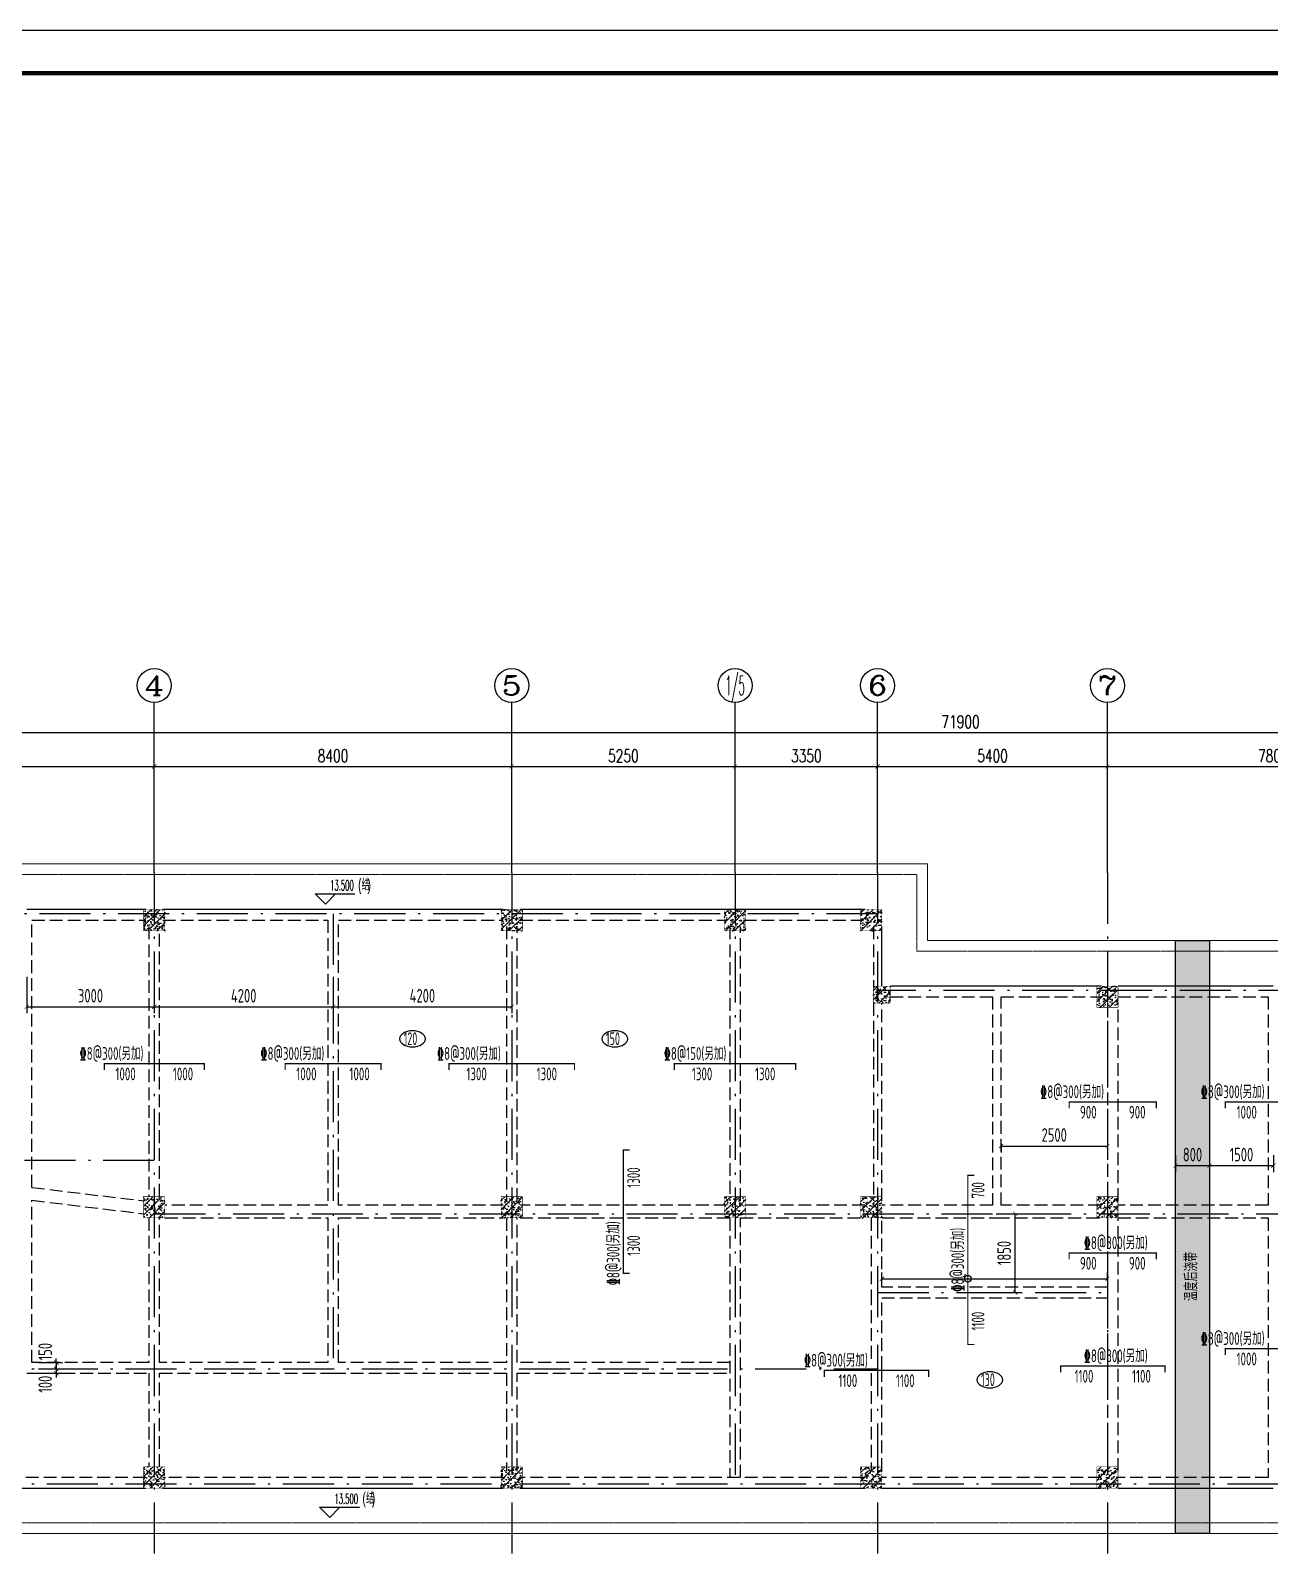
# Model space of a CAD drawing. Extents: x 169490 to 7584583, y -2399407 to 1374371.
# Drawn here: x 622086 to 651206, y 587249 to 623097 of the extents above; entities that cross this region are included whole.
import ezdxf
from ezdxf.enums import TextEntityAlignment as Align

# ---------------------------------------------------------------- set-up
doc = ezdxf.new("R2010")
doc.units = 0
doc.header["$LTSCALE"] = 100
for name, pattern in [('D3轴线点划线', [18.5, 12, -3, 0.5, -3]), ('DASH', [0.35, 0.25, -0.1]), ('H3普通虚线', [4.2, 3, -1.2])]:
    doc.linetypes.add(name, pattern=pattern)
doc.layers.get('0').update_dxf_attribs({"linetype": 'CONTINUOUS'})
doc.layers.get('DEFPOINTS').update_dxf_attribs({"linetype": 'CONTINUOUS'})
for name, color, linetype in [('AXIS', 3, 'CONTINUOUS'), ('AXIS_TEXT', 4, 'CONTINUOUS'), ('C-AXIS(轴号)', 3, 'CONTINUOUS'), ('C-AXIS-T(字)', 7, 'CONTINUOUS'), ('C-DOTE', 8, 'D3轴线点划线'), ('DIM_ELEV', 3, 'CONTINUOUS'), ('FSK_FREIN', 2, 'CONTINUOUS'), ('FSK_FTEXT', 4, 'CONTINUOUS'), ('S-BEAM-LINE1', 4, 'CONTINUOUS'), ('S-BEAM-LINE2', 4, 'H3普通虚线'), ('S-COLU-HATCH', 251, 'CONTINUOUS'), ('S-SLAB-DIM', 92, 'CONTINUOUS'), ('S-SLAB-HOLE', 155, 'CONTINUOUS'), ('图框', 140, 'CONTINUOUS'), ('板厚度', 2, 'CONTINUOUS')]:
    doc.layers.add(name, color=color, linetype=linetype)
doc.layers.add('S-COLU-LINE1', color=6, linetype='CONTINUOUS', lineweight=18)
doc.layers.add('平面-看线', color=45, linetype='CONTINUOUS', lineweight=15)
doc.styles.add('_TCH_AXIS', font='COMPLEX', dxfattribs={"bigfont": 'GBCBIG'})
doc.styles.add('_TCH_DIM', font='SIMPLEX', dxfattribs={"bigfont": 'GBCBIG'})
doc.styles.add('_TCH_DIM_T3', font='SIMPLEX.shx', dxfattribs={"width": 0.705882, "bigfont": 'GBCBIG.shx'})
doc.styles.add('BW_Rein', font='Tssdeng.shx', dxfattribs={"width": 0.7, "bigfont": 'hztxt.shx'})
doc.styles.add('COMPLEX', font='COMPLEX')
doc.styles.add('TSSD_Bold', font='tssdeng2.shx', dxfattribs={"width": 0.7, "bigfont": 'china.shx'})
doc.styles.add('TSSD_Dimension', font='Tssdeng.shx', dxfattribs={"width": 0.7, "bigfont": 'tssdchn.shx'})
doc.styles.add('TSSD_REIN', font='tssdeng.shx', dxfattribs={"width": 0.7, "bigfont": 'hztxt.shx'})
doc.dimstyles.new('_TCH_ARCH&&100', dxfattribs={"dimtxt": 297.5, "dimasz": 100, "dimexe": 250, "dimexo": 300, "dimgap": 100, "dimtad": 1, "dimdec": 0, "dimzin": 0, "dimdsep": 46, "dimtxsty": '_TCH_DIM_T3', "dimblk": 'ARCHTICK', "dimcen": 0.09, "dimclrt": 7, "dimazin": 2, "dimtfac": 1, "dimtdec": 0, "dimtix": 1, "dimtmove": 2, "dimatfit": 3, "dimfxl": 1, "dimtolj": 1, "dimtzin": 0, "dimarcsym": 0})
doc.dimstyles.new('TSSD_100_100$0', dxfattribs={"dimtxt": 320, "dimasz": 100, "dimexe": 150, "dimexo": 150, "dimgap": 100, "dimtad": 1, "dimdec": 0, "dimzin": 0, "dimdsep": 46, "dimtxsty": 'TSSD_Dimension', "dimblk": 'ARCHTICK', "dimcen": 0, "dimclrt": 7, "dimadec": 1, "dimazin": 0, "dimtfac": 1, "dimtdec": 0, "dimtix": 1, "dimtmove": 2, "dimatfit": 3, "dimldrblk": '_TSDBK', "dimfxl": 1, "dimtolj": 1, "dimtzin": 0, "dimarcsym": 0})
pattern_1 = [(50, (-2e-06, 1e-05), (215.178055, -18.82564), [22.5, -247.5]), (355, (-2e-06, 1e-05), (-41.6254, 225.65764), [18, -198]), (100.4514, (17.93, -1.57), (173.552815, 206.831863), [19.122057, -210.342634]), (46.1842, (-2e-06, 60), (320.172315, -49.655704), [33.75, -371.25]), (96.6356, (26.68, 55.86), (280.39881, 292.23536), [28.68309, -315.5139]), (351.1842, (-2e-06, 60), (280.39858, 292.23558), [27, -297]), (21, (30, 45), (179.072116, -120.785667), [22.5, -247.5]), (326, (30, 45), (72.9946, 217.545014), [18, -198]), (71.4514, (44.92, 34.93), (252.06679, 96.75915), [19.122057, -210.342634]), (37.5, (-2e-06, 1e-05), (3.6479566, 99.868156), [0, -195.6, 0, -201, 0, -198.75]), (7.5, (-2e-06, 1e-05), (78.920861, 118.323514), [0, -114.6, 0, -191.1, 0, -75.75]), (327.5, (-66.9, 1e-05), (160.146731, -6.7664615), [0, -75, 0, -234, 0, -310.5]), (317.5, (-96.9, 1e-05), (174.95585, 30.031495), [0, -97.5, 0, -155.4, 0, -220.5]), (45, (-2e-06, 1e-05), (-106.066017, 106.066017), [])]

# ---------------------------------------------------------------- blocks, each defined once
blk = doc.blocks.new('_ARCHTICK')
at = {"const_width": 0.15}
blk.add_lwpolyline([(-0.5, -0.5), (0.5, 0.5)], dxfattribs=at)
blk = doc.blocks.new('*D1430')
at = {"layer": 'AXIS', "color": 0, "lineweight": -2, "transparency": 16777216}
for p, q in [((607996, 603598), (607996, 606848)), ((607996, 606598), (679896, 606598)), ((679896, 603598), (679896, 606848))]:
    blk.add_line(p, q, dxfattribs=at)
at = {"layer": 'DEFPOINTS', "color": 0, "transparency": 16777216}
for p in [(679896, 606598), (607996, 603298), (679896, 603298)]:
    blk.add_point(p, dxfattribs=at)
at = {"layer": 'AXIS', "color": 0, "lineweight": -2, "transparency": 16777216, "xscale": 100, "yscale": 100, "zscale": 100, "rotation": 180}
blk.add_blockref('_ARCHTICK', (607996, 606598), dxfattribs=at)
at = {"layer": 'AXIS', "color": 0, "lineweight": -2, "transparency": 16777216, "xscale": 100, "yscale": 100, "zscale": 100}
blk.add_blockref('_ARCHTICK', (679896, 606598), dxfattribs=at)
at = {"layer": 'AXIS', "color": 7, "transparency": 16777216, "insert": (643946, 606847), "char_height": 297.5, "attachment_point": 5, "style": '_TCH_DIM_T3'}
blk.add_mtext('\\A1;71900', dxfattribs=at)
blk = doc.blocks.new('*D1433')
at = {"layer": 'AXIS', "color": 0, "lineweight": -2, "transparency": 16777216}
for p, q in [((616596, 603598), (616596, 606048)), ((624996, 603598), (624996, 606048)), ((616596, 605798), (624996, 605798))]:
    blk.add_line(p, q, dxfattribs=at)
at = {"layer": 'DEFPOINTS', "color": 0, "transparency": 16777216}
for p in [(624996, 605798), (616596, 603298), (624996, 603298)]:
    blk.add_point(p, dxfattribs=at)
at = {"layer": 'AXIS', "color": 0, "lineweight": -2, "transparency": 16777216, "xscale": 100, "yscale": 100, "zscale": 100, "rotation": 180}
blk.add_blockref('_ARCHTICK', (616596, 605798), dxfattribs=at)
at = {"layer": 'AXIS', "color": 0, "lineweight": -2, "transparency": 16777216, "xscale": 100, "yscale": 100, "zscale": 100}
blk.add_blockref('_ARCHTICK', (624996, 605798), dxfattribs=at)
at = {"layer": 'AXIS', "color": 7, "transparency": 16777216, "insert": (620796, 606047), "char_height": 297.5, "attachment_point": 5, "style": '_TCH_DIM_T3'}
blk.add_mtext('\\A1;8400', dxfattribs=at)
blk = doc.blocks.new('*D1434')
at = {"layer": 'AXIS', "color": 0, "lineweight": -2, "transparency": 16777216}
for p, q in [((624996, 603598), (624996, 606048)), ((633396, 603598), (633396, 606048)), ((624996, 605798), (633396, 605798))]:
    blk.add_line(p, q, dxfattribs=at)
at = {"layer": 'DEFPOINTS', "color": 0, "transparency": 16777216}
for p in [(633396, 605798), (624996, 603298), (633396, 603298)]:
    blk.add_point(p, dxfattribs=at)
at = {"layer": 'AXIS', "color": 0, "lineweight": -2, "transparency": 16777216, "xscale": 100, "yscale": 100, "zscale": 100, "rotation": 180}
blk.add_blockref('_ARCHTICK', (624996, 605798), dxfattribs=at)
at = {"layer": 'AXIS', "color": 0, "lineweight": -2, "transparency": 16777216, "xscale": 100, "yscale": 100, "zscale": 100}
blk.add_blockref('_ARCHTICK', (633396, 605798), dxfattribs=at)
at = {"layer": 'AXIS', "color": 7, "transparency": 16777216, "insert": (629196, 606047), "char_height": 297.5, "attachment_point": 5, "style": '_TCH_DIM_T3'}
blk.add_mtext('\\A1;8400', dxfattribs=at)
blk = doc.blocks.new('*D1435')
at = {"layer": 'AXIS', "color": 0, "lineweight": -2, "transparency": 16777216}
for p, q in [((633396, 603598), (633396, 606048)), ((638646, 603598), (638646, 606048)), ((633396, 605798), (638646, 605798))]:
    blk.add_line(p, q, dxfattribs=at)
at = {"layer": 'DEFPOINTS', "color": 0, "transparency": 16777216}
for p in [(638646, 605798), (633396, 603298), (638646, 603298)]:
    blk.add_point(p, dxfattribs=at)
at = {"layer": 'AXIS', "color": 0, "lineweight": -2, "transparency": 16777216, "xscale": 100, "yscale": 100, "zscale": 100, "rotation": 180}
blk.add_blockref('_ARCHTICK', (633396, 605798), dxfattribs=at)
at = {"layer": 'AXIS', "color": 0, "lineweight": -2, "transparency": 16777216, "xscale": 100, "yscale": 100, "zscale": 100}
blk.add_blockref('_ARCHTICK', (638646, 605798), dxfattribs=at)
at = {"layer": 'AXIS', "color": 7, "transparency": 16777216, "insert": (636021, 606047), "char_height": 297.5, "attachment_point": 5, "style": '_TCH_DIM_T3'}
blk.add_mtext('\\A1;5250', dxfattribs=at)
blk = doc.blocks.new('*D1436')
at = {"layer": 'AXIS', "color": 0, "lineweight": -2, "transparency": 16777216}
for p, q in [((638646, 603598), (638646, 606048)), ((641996, 603598), (641996, 606048)), ((638646, 605798), (641996, 605798))]:
    blk.add_line(p, q, dxfattribs=at)
at = {"layer": 'DEFPOINTS', "color": 0, "transparency": 16777216}
for p in [(641996, 605798), (638646, 603298), (641996, 603298)]:
    blk.add_point(p, dxfattribs=at)
at = {"layer": 'AXIS', "color": 0, "lineweight": -2, "transparency": 16777216, "xscale": 100, "yscale": 100, "zscale": 100, "rotation": 180}
blk.add_blockref('_ARCHTICK', (638646, 605798), dxfattribs=at)
at = {"layer": 'AXIS', "color": 0, "lineweight": -2, "transparency": 16777216, "xscale": 100, "yscale": 100, "zscale": 100}
blk.add_blockref('_ARCHTICK', (641996, 605798), dxfattribs=at)
at = {"layer": 'AXIS', "color": 7, "transparency": 16777216, "insert": (640321, 606047), "char_height": 297.5, "attachment_point": 5, "style": '_TCH_DIM_T3'}
blk.add_mtext('\\A1;3350', dxfattribs=at)
blk = doc.blocks.new('*D1437')
at = {"layer": 'AXIS', "color": 0, "lineweight": -2, "transparency": 16777216}
for p, q in [((641996, 603598), (641996, 606048)), ((647396, 603598), (647396, 606048)), ((641996, 605798), (647396, 605798))]:
    blk.add_line(p, q, dxfattribs=at)
at = {"layer": 'DEFPOINTS', "color": 0, "transparency": 16777216}
for p in [(647396, 605798), (641996, 603298), (647396, 603298)]:
    blk.add_point(p, dxfattribs=at)
at = {"layer": 'AXIS', "color": 0, "lineweight": -2, "transparency": 16777216, "xscale": 100, "yscale": 100, "zscale": 100, "rotation": 180}
blk.add_blockref('_ARCHTICK', (641996, 605798), dxfattribs=at)
at = {"layer": 'AXIS', "color": 0, "lineweight": -2, "transparency": 16777216, "xscale": 100, "yscale": 100, "zscale": 100}
blk.add_blockref('_ARCHTICK', (647396, 605798), dxfattribs=at)
at = {"layer": 'AXIS', "color": 7, "transparency": 16777216, "insert": (644696, 606047), "char_height": 297.5, "attachment_point": 5, "style": '_TCH_DIM_T3'}
blk.add_mtext('\\A1;5400', dxfattribs=at)
blk = doc.blocks.new('*D1438')
at = {"layer": 'AXIS', "color": 0, "lineweight": -2, "transparency": 16777216}
for p, q in [((647396, 603598), (647396, 606048)), ((655196, 603598), (655196, 606048)), ((647396, 605798), (655196, 605798))]:
    blk.add_line(p, q, dxfattribs=at)
at = {"layer": 'DEFPOINTS', "color": 0, "transparency": 16777216}
for p in [(655196, 605798), (647396, 603298), (655196, 603298)]:
    blk.add_point(p, dxfattribs=at)
at = {"layer": 'AXIS', "color": 0, "lineweight": -2, "transparency": 16777216, "xscale": 100, "yscale": 100, "zscale": 100, "rotation": 180}
blk.add_blockref('_ARCHTICK', (647396, 605798), dxfattribs=at)
at = {"layer": 'AXIS', "color": 0, "lineweight": -2, "transparency": 16777216, "xscale": 100, "yscale": 100, "zscale": 100}
blk.add_blockref('_ARCHTICK', (655196, 605798), dxfattribs=at)
at = {"layer": 'AXIS', "color": 7, "transparency": 16777216, "insert": (651296, 606047), "char_height": 297.5, "attachment_point": 5, "style": '_TCH_DIM_T3'}
blk.add_mtext('\\A1;7800', dxfattribs=at)
blk = doc.blocks.new('_AXISO')
blk.add_circle((0, 0), 0.5)
at = {"layer": 'AXIS_TEXT', "style": 'COMPLEX', "width": 1.041667}
blk.add_attdef('A', text='', height=0.56, dxfattribs=at).set_placement((-0.25, -0.28), (0.25, -0.28), align=Align.FIT)
blk = doc.blocks.new('*D1460')
at = {"layer": 'DEFPOINTS', "color": 0, "transparency": 16777216}
for p in [(647396, 593755), (642096, 593559), (647396, 593559)]:
    blk.add_point(p, dxfattribs=at)
at = {"layer": 'FSK_FREIN', "color": 0, "lineweight": -2, "transparency": 16777216}
for p, q in [((642096, 593709), (642096, 593905)), ((642096, 593755), (647396, 593755)), ((647396, 593709), (647396, 593905))]:
    blk.add_line(p, q, dxfattribs=at)
at = {"layer": 'FSK_FREIN', "color": 0, "lineweight": -2, "transparency": 16777216, "xscale": 100, "yscale": 100, "zscale": 100, "rotation": 180}
blk.add_blockref('_ARCHTICK', (642096, 593755), dxfattribs=at)
at = {"layer": 'FSK_FREIN', "color": 0, "lineweight": -2, "transparency": 16777216, "xscale": 100, "yscale": 100, "zscale": 100}
blk.add_blockref('_ARCHTICK', (647396, 593755), dxfattribs=at)
blk = doc.blocks.new('_TSDBK')
blk.add_line((-1, 0), (0, 0))
at = {"const_width": 0.5}
blk.add_lwpolyline([(-0.7, -0.7), (0.7, 0.7)], dxfattribs=at)
blk = doc.blocks.new('*D1461')
at = {"layer": 'DEFPOINTS', "color": 0, "ltscale": 10, "transparency": 16777216}
for p in [(644629, 595284), (645228, 595284), (644629, 593434)]:
    blk.add_point(p, dxfattribs=at)
at = {"layer": 'S-SLAB-DIM', "color": 0, "lineweight": -2, "ltscale": 10, "transparency": 16777216}
for p, q in [((644779, 595284), (645378, 595284)), ((645228, 593434), (645228, 595284)), ((644779, 593434), (645378, 593434))]:
    blk.add_line(p, q, dxfattribs=at)
at = {"layer": 'S-SLAB-DIM', "color": 0, "lineweight": -2, "ltscale": 10, "transparency": 16777216, "xscale": 100, "yscale": 100, "zscale": 100}
for p, rotation in [((645228, 595284), 90), ((645228, 593434), 270)]:
    blk.add_blockref('_ARCHTICK', p, dxfattribs=dict(at, rotation=rotation))
at = {"layer": 'S-SLAB-DIM', "color": 7, "ltscale": 10, "transparency": 16777216, "insert": (644968, 594359), "char_height": 320, "attachment_point": 5, "rotation": 90, "style": 'TSSD_Dimension'}
blk.add_mtext('\\A1;1850', dxfattribs=at)
blk = doc.blocks.new('*D1462')
at = {"layer": 'DEFPOINTS', "color": 0, "ltscale": 10, "transparency": 16777216}
for p in [(644896, 597077), (647396, 597077), (647396, 596874)]:
    blk.add_point(p, dxfattribs=at)
at = {"layer": 'S-SLAB-DIM', "color": 0, "lineweight": -2, "ltscale": 10, "transparency": 16777216}
for p, q in [((644896, 596927), (644896, 596724)), ((644896, 596874), (647396, 596874)), ((647396, 596927), (647396, 596724))]:
    blk.add_line(p, q, dxfattribs=at)
at = {"layer": 'S-SLAB-DIM', "color": 0, "lineweight": -2, "ltscale": 10, "transparency": 16777216, "xscale": 100, "yscale": 100, "zscale": 100, "rotation": 180}
blk.add_blockref('_ARCHTICK', (644896, 596874), dxfattribs=at)
at = {"layer": 'S-SLAB-DIM', "color": 0, "lineweight": -2, "ltscale": 10, "transparency": 16777216, "xscale": 100, "yscale": 100, "zscale": 100}
blk.add_blockref('_ARCHTICK', (647396, 596874), dxfattribs=at)
at = {"layer": 'S-SLAB-DIM', "color": 7, "ltscale": 10, "transparency": 16777216, "insert": (646146, 597134), "char_height": 320, "attachment_point": 5, "style": 'TSSD_Dimension'}
blk.add_mtext('\\A1;2500', dxfattribs=at)
blk = doc.blocks.new('*D1470')
at = {"layer": 'DEFPOINTS', "color": 0, "ltscale": 10, "transparency": 16777216}
for p in [(622121, 591634), (622121, 591534), (622691, 591534)]:
    blk.add_point(p, dxfattribs=at)
at = {"layer": 'S-SLAB-DIM', "color": 0, "lineweight": -2, "ltscale": 10, "transparency": 16777216}
for p, q in [((622271, 591634), (622841, 591634)), ((622271, 591534), (622841, 591534)), ((622691, 591634), (622691, 591734)), ((622691, 591634), (622691, 591534)), ((622691, 591534), (622691, 591434))]:
    blk.add_line(p, q, dxfattribs=at)
at = {"layer": 'S-SLAB-DIM', "color": 0, "lineweight": -2, "ltscale": 10, "transparency": 16777216, "xscale": 100, "yscale": 100, "zscale": 100}
for p, rotation in [((622691, 591634), 270), ((622691, 591534), 90)]:
    blk.add_blockref('_ARCHTICK', p, dxfattribs=dict(at, rotation=rotation))
at = {"layer": 'S-SLAB-DIM', "color": 7, "ltscale": 10, "transparency": 16777216, "insert": (622431, 591276), "char_height": 320, "attachment_point": 5, "rotation": 90, "style": 'TSSD_Dimension'}
blk.add_mtext('\\A1;100', dxfattribs=at)
blk = doc.blocks.new('*D1471')
at = {"layer": 'DEFPOINTS', "color": 0, "ltscale": 10, "transparency": 16777216}
for p in [(622121, 591784), (622121, 591634), (622691, 591634)]:
    blk.add_point(p, dxfattribs=at)
at = {"layer": 'S-SLAB-DIM', "color": 0, "lineweight": -2, "ltscale": 10, "transparency": 16777216}
for p, q in [((622691, 591784), (622691, 591884)), ((622271, 591784), (622841, 591784)), ((622271, 591634), (622841, 591634)), ((622691, 591784), (622691, 591634)), ((622691, 591634), (622691, 591534))]:
    blk.add_line(p, q, dxfattribs=at)
at = {"layer": 'S-SLAB-DIM', "color": 0, "lineweight": -2, "ltscale": 10, "transparency": 16777216, "xscale": 100, "yscale": 100, "zscale": 100}
for p, rotation in [((622691, 591784), 270), ((622691, 591634), 90)]:
    blk.add_blockref('_ARCHTICK', p, dxfattribs=dict(at, rotation=rotation))
at = {"layer": 'S-SLAB-DIM', "color": 7, "ltscale": 10, "transparency": 16777216, "insert": (622431, 592042), "char_height": 320, "attachment_point": 5, "rotation": 90, "style": 'TSSD_Dimension'}
blk.add_mtext('\\A1;150', dxfattribs=at)
blk = doc.blocks.new('*D1472')
at = {"layer": 'DEFPOINTS', "color": 0, "ltscale": 10, "transparency": 16777216}
for p in [(629196, 601005), (633396, 601005), (633396, 600148)]:
    blk.add_point(p, dxfattribs=at)
at = {"layer": 'S-SLAB-DIM', "color": 0, "lineweight": -2, "ltscale": 10, "transparency": 16777216}
for p, q in [((629196, 600855), (629196, 599998)), ((633396, 600855), (633396, 599998)), ((629196, 600148), (633396, 600148))]:
    blk.add_line(p, q, dxfattribs=at)
at = {"layer": 'S-SLAB-DIM', "color": 0, "lineweight": -2, "ltscale": 10, "transparency": 16777216, "xscale": 100, "yscale": 100, "zscale": 100, "rotation": 180}
blk.add_blockref('_ARCHTICK', (629196, 600148), dxfattribs=at)
at = {"layer": 'S-SLAB-DIM', "color": 0, "lineweight": -2, "ltscale": 10, "transparency": 16777216, "xscale": 100, "yscale": 100, "zscale": 100}
blk.add_blockref('_ARCHTICK', (633396, 600148), dxfattribs=at)
at = {"layer": 'S-SLAB-DIM', "color": 7, "ltscale": 10, "transparency": 16777216, "insert": (631296, 600408), "char_height": 320, "attachment_point": 5, "style": 'TSSD_Dimension'}
blk.add_mtext('\\A1;4200', dxfattribs=at)
blk = doc.blocks.new('*D1473')
at = {"layer": 'DEFPOINTS', "color": 0, "ltscale": 10, "transparency": 16777216}
for p in [(624996, 601005), (629196, 601005), (629196, 600148)]:
    blk.add_point(p, dxfattribs=at)
at = {"layer": 'S-SLAB-DIM', "color": 0, "lineweight": -2, "ltscale": 10, "transparency": 16777216}
for p, q in [((624996, 600855), (624996, 599998)), ((629196, 600855), (629196, 599998)), ((624996, 600148), (629196, 600148))]:
    blk.add_line(p, q, dxfattribs=at)
at = {"layer": 'S-SLAB-DIM', "color": 0, "lineweight": -2, "ltscale": 10, "transparency": 16777216, "xscale": 100, "yscale": 100, "zscale": 100, "rotation": 180}
blk.add_blockref('_ARCHTICK', (624996, 600148), dxfattribs=at)
at = {"layer": 'S-SLAB-DIM', "color": 0, "lineweight": -2, "ltscale": 10, "transparency": 16777216, "xscale": 100, "yscale": 100, "zscale": 100}
blk.add_blockref('_ARCHTICK', (629196, 600148), dxfattribs=at)
at = {"layer": 'S-SLAB-DIM', "color": 7, "ltscale": 10, "transparency": 16777216, "insert": (627096, 600408), "char_height": 320, "attachment_point": 5, "style": 'TSSD_Dimension'}
blk.add_mtext('\\A1;4200', dxfattribs=at)
blk = doc.blocks.new('*D1474')
at = {"layer": 'DEFPOINTS', "color": 0, "ltscale": 10, "transparency": 16777216}
for p in [(621996, 601005), (624996, 601005), (624996, 600148)]:
    blk.add_point(p, dxfattribs=at)
at = {"layer": 'S-SLAB-DIM', "color": 0, "lineweight": -2, "ltscale": 10, "transparency": 16777216}
for p, q in [((621996, 600855), (621996, 599998)), ((624996, 600855), (624996, 599998)), ((621996, 600148), (624996, 600148))]:
    blk.add_line(p, q, dxfattribs=at)
at = {"layer": 'S-SLAB-DIM', "color": 0, "lineweight": -2, "ltscale": 10, "transparency": 16777216, "xscale": 100, "yscale": 100, "zscale": 100, "rotation": 180}
blk.add_blockref('_ARCHTICK', (621996, 600148), dxfattribs=at)
at = {"layer": 'S-SLAB-DIM', "color": 0, "lineweight": -2, "ltscale": 10, "transparency": 16777216, "xscale": 100, "yscale": 100, "zscale": 100}
blk.add_blockref('_ARCHTICK', (624996, 600148), dxfattribs=at)
at = {"layer": 'S-SLAB-DIM', "color": 7, "ltscale": 10, "transparency": 16777216, "insert": (623496, 600408), "char_height": 320, "attachment_point": 5, "style": 'TSSD_Dimension'}
blk.add_mtext('\\A1;3000', dxfattribs=at)
blk = doc.blocks.new('*D1477')
at = {"layer": 'DEFPOINTS', "color": 0, "ltscale": 10, "transparency": 16777216}
for p in [(648996, 596810), (649796, 596810), (649796, 596413)]:
    blk.add_point(p, dxfattribs=at)
at = {"layer": 'S-SLAB-DIM', "color": 0, "lineweight": -2, "ltscale": 10, "transparency": 16777216}
for p, q in [((648996, 596660), (648996, 596263)), ((649796, 596660), (649796, 596263)), ((648996, 596413), (649796, 596413))]:
    blk.add_line(p, q, dxfattribs=at)
at = {"layer": 'S-SLAB-DIM', "color": 0, "lineweight": -2, "ltscale": 10, "transparency": 16777216, "xscale": 100, "yscale": 100, "zscale": 100, "rotation": 180}
blk.add_blockref('_ARCHTICK', (648996, 596413), dxfattribs=at)
at = {"layer": 'S-SLAB-DIM', "color": 0, "lineweight": -2, "ltscale": 10, "transparency": 16777216, "xscale": 100, "yscale": 100, "zscale": 100}
blk.add_blockref('_ARCHTICK', (649796, 596413), dxfattribs=at)
at = {"layer": 'S-SLAB-DIM', "color": 7, "ltscale": 10, "transparency": 16777216, "insert": (649396, 596673), "char_height": 320, "attachment_point": 5, "style": 'TSSD_Dimension'}
blk.add_mtext('\\A1;800', dxfattribs=at)
blk = doc.blocks.new('*D1478')
at = {"layer": 'DEFPOINTS', "color": 0, "ltscale": 10, "transparency": 16777216}
for p in [(649796, 596810), (651296, 596810), (651296, 596413)]:
    blk.add_point(p, dxfattribs=at)
at = {"layer": 'S-SLAB-DIM', "color": 0, "lineweight": -2, "ltscale": 10, "transparency": 16777216}
for p, q in [((649796, 596660), (649796, 596263)), ((651296, 596660), (651296, 596263)), ((649796, 596413), (651296, 596413))]:
    blk.add_line(p, q, dxfattribs=at)
at = {"layer": 'S-SLAB-DIM', "color": 0, "lineweight": -2, "ltscale": 10, "transparency": 16777216, "xscale": 100, "yscale": 100, "zscale": 100, "rotation": 180}
blk.add_blockref('_ARCHTICK', (649796, 596413), dxfattribs=at)
at = {"layer": 'S-SLAB-DIM', "color": 0, "lineweight": -2, "ltscale": 10, "transparency": 16777216, "xscale": 100, "yscale": 100, "zscale": 100}
blk.add_blockref('_ARCHTICK', (651296, 596413), dxfattribs=at)
at = {"layer": 'S-SLAB-DIM', "color": 7, "ltscale": 10, "transparency": 16777216, "insert": (650546, 596673), "char_height": 320, "attachment_point": 5, "style": 'TSSD_Dimension'}
blk.add_mtext('\\A1;1500', dxfattribs=at)

msp = doc.modelspace()

# ---------------------------------------------------------------- hatches: boundary and pattern name
at = {"layer": 'S-COLU-HATCH', "ltscale": 10}
h = msp.add_hatch(dxfattribs=at)
h.set_pattern_fill('ARMORED', color=256, scale=30)
h.set_pattern_definition(pattern_1)
h.paths.add_polyline_path([(624745.7, 602434.2), (625245.7, 602434.2), (625245.7, 601934.2), (624745.7, 601934.2)])
h = msp.add_hatch(dxfattribs=at)
h.set_pattern_fill('ARMORED', color=256, scale=30)
h.set_pattern_definition(pattern_1)
h.paths.add_polyline_path([(633145.7, 602434.2), (633645.7, 602434.2), (633645.7, 601934.2), (633145.7, 601934.2)])
h = msp.add_hatch(dxfattribs=at)
h.set_pattern_fill('ARMORED', color=256, scale=30)
h.set_pattern_definition(pattern_1)
h.paths.add_polyline_path([(638395.7, 602434.2), (638895.7, 602434.2), (638895.7, 601934.2), (638395.7, 601934.2)])
h = msp.add_hatch(dxfattribs=at)
h.set_pattern_fill('ARMORED', color=256, scale=30)
h.set_pattern_definition(pattern_1)
h.paths.add_polyline_path([(641595.7, 602434.2), (642095.7, 602434.2), (642095.7, 601934.2), (641595.7, 601934.2)])
h = msp.add_hatch(dxfattribs=at)
h.set_pattern_fill('ARMORED', color=256, scale=30)
h.set_pattern_definition(pattern_1)
h.paths.add_polyline_path([(641895.7, 600634.2), (642295.7, 600634.2), (642295.7, 600234.2), (641895.7, 600234.2)])
h = msp.add_hatch(dxfattribs=at)
h.set_pattern_fill('ARMORED', color=256, scale=30)
h.set_pattern_definition(pattern_1)
h.paths.add_polyline_path([(647145.7, 600634.2), (647645.7, 600634.2), (647645.7, 600134.2), (647145.7, 600134.2)])
h = msp.add_hatch(dxfattribs=at)
h.set_pattern_fill('ARMORED', color=256, scale=30)
h.set_pattern_definition(pattern_1)
h.paths.add_polyline_path([(624745.7, 595684.2), (625245.7, 595684.2), (625245.7, 595184.2), (624745.7, 595184.2)])
h = msp.add_hatch(dxfattribs=at)
h.set_pattern_fill('ARMORED', color=256, scale=30)
h.set_pattern_definition(pattern_1)
h.paths.add_polyline_path([(633145.7, 595684.2), (633645.7, 595684.2), (633645.7, 595184.2), (633145.7, 595184.2)])
h = msp.add_hatch(dxfattribs=at)
h.set_pattern_fill('ARMORED', color=256, scale=30)
h.set_pattern_definition(pattern_1)
h.paths.add_polyline_path([(638395.7, 595684.2), (638895.7, 595684.2), (638895.7, 595184.2), (638395.7, 595184.2)])
h = msp.add_hatch(dxfattribs=at)
h.set_pattern_fill('ARMORED', color=256, scale=30)
h.set_pattern_definition(pattern_1)
h.paths.add_polyline_path([(638395.7, 595684.2), (638895.7, 595684.2), (638895.7, 595184.2), (638395.7, 595184.2)])
h = msp.add_hatch(dxfattribs=at)
h.set_pattern_fill('ARMORED', color=256, scale=30)
h.set_pattern_definition(pattern_1)
h.paths.add_polyline_path([(641595.7, 595684.2), (642095.7, 595684.2), (642095.7, 595184.2), (641595.7, 595184.2)])
h = msp.add_hatch(dxfattribs=at)
h.set_pattern_fill('ARMORED', color=256, scale=30)
h.set_pattern_definition(pattern_1)
h.paths.add_polyline_path([(641595.7, 595684.2), (642095.7, 595684.2), (642095.7, 595184.2), (641595.7, 595184.2)])
h = msp.add_hatch(dxfattribs=at)
h.set_pattern_fill('ARMORED', color=256, scale=30)
h.set_pattern_definition(pattern_1)
h.paths.add_polyline_path([(647145.7, 595684.2), (647645.7, 595684.2), (647645.7, 595184.2), (647145.7, 595184.2)])
h = msp.add_hatch(dxfattribs=at)
h.set_pattern_fill('ARMORED', color=256, scale=30)
h.set_pattern_definition(pattern_1)
h.paths.add_polyline_path([(624745.7, 589334.2), (625245.7, 589334.2), (625245.7, 588834.2), (624745.7, 588834.2)])
h = msp.add_hatch(dxfattribs=at)
h.set_pattern_fill('ARMORED', color=256, scale=30)
h.set_pattern_definition(pattern_1)
h.paths.add_polyline_path([(633145.7, 589334.2), (633645.7, 589334.2), (633645.7, 588834.2), (633145.7, 588834.2)])
h = msp.add_hatch(dxfattribs=at)
h.set_pattern_fill('ARMORED', color=256, scale=30)
h.set_pattern_definition(pattern_1)
h.paths.add_polyline_path([(641595.7, 589334.2), (642095.7, 589334.2), (642095.7, 588834.2), (641595.7, 588834.2)])
h = msp.add_hatch(dxfattribs=at)
h.set_pattern_fill('ARMORED', color=256, scale=30)
h.set_pattern_definition(pattern_1)
h.paths.add_polyline_path([(647145.7, 589334.2), (647645.7, 589334.2), (647645.7, 588834.2), (647145.7, 588834.2)])
at = {"layer": 'S-SLAB-HOLE'}
h = msp.add_hatch(dxfattribs=at)
h.set_pattern_fill('ARMORED', color=256, scale=60)
h.set_pattern_definition([(50, (-5179739.24, 2783926.33), (430.35611, -37.65128), [45, -495]), (355, (-5179739.24, 2783926.33), (-83.2508, 451.31528), [36, -396]), (100.4514, (-5179703.4, 2783923.2), (347.10563, 413.663725), [38.244114, -420.685267]), (46.1842, (-5179739.24, 2784046.33), (640.34463, -99.31141), [67.5, -742.5]), (96.6356, (-5179685.9, 2784038.06), (560.797623, 584.47072), [57.36617, -631.0278]), (351.1842, (-5179739.24, 2784046.3), (560.79717, 584.47116), [54, -594]), (21, (-5179679.24, 2784016.33), (358.144231, -241.571334), [45, -495]), (326, (-5179679.24, 2784016.33), (145.9892, 435.090027), [36, -396]), (71.4514, (-5179649.4, 2783996.2), (504.133577, 193.518298), [38.244114, -420.685267]), (37.5, (-5179739.24, 2783926.33), (7.295913, 199.7363123), [0, -391.2, 0, -402, 0, -397.5]), (7.5, (-5179739.24, 2783926.33), (157.8417225, 236.647027), [0, -229.2, 0, -382.2, 0, -151.5]), (327.5, (-5179873.04, 2783926.33), (320.2934617, -13.532923), [0, -150, 0, -468, 0, -621]), (317.5, (-5179933.04, 2783926.33), (349.911702, 60.06299), [0, -195, 0, -310.8, 0, -441]), (45, (-5179739.24, 2783926.33), (-212.132034, 212.132034), [])])
h.paths.add_polyline_path([(648995.7, 587764.2), (649795.7, 587764.2), (649795.7, 601704.2), (648995.7, 601704.2)])
h.paths.add_polyline_path([(649586.8, 593169.1), (649586.8, 594331.1), (649136.8, 594331.1), (649136.8, 593169.1)], flags=24)

# ---------------------------------------------------------------- linework, layer by layer
at = {"ltscale": 10}
msp.add_lwpolyline([(690882.7, 622096.8), (596277.8, 622096.8), (596277.8, 564696.8), (690882.7, 564696.8)], close=True, dxfattribs=at)
at = {"layer": 'C-AXIS(轴号)'}
for p, q in [((624995.7, 603298.4), (624995.7, 607298.4)), ((633395.7, 603298.4), (633395.7, 607298.4)), ((638645.7, 603298.4), (638645.7, 607298.4)), ((641995.7, 603298.4), (641995.7, 607298.4)), ((647395.7, 603298.4), (647395.7, 607298.4))]:
    msp.add_line(p, q, dxfattribs=at)
at = {"layer": 'C-DOTE'}
for p, q in [((624995.7, 603298.4), (624995.7, 586734.4)), ((633395.7, 603298.4), (633395.7, 586734.4)), ((638645.7, 603298.4), (638645.7, 588934.2)), ((641995.7, 603298.4), (641995.7, 586734.4)), ((647395.7, 603298.4), (647395.7, 586734.4)), ((641995.7, 602334.2), (605819.4, 602334.2)), ((629195.7, 602334.2), (629195.7, 591634.2)), ((683595.7, 600534.2), (641995.7, 600534.2)), ((624995.7, 596534.2), (605819.4, 596534.2)), ((624995.7, 595284.2), (683595.7, 595284.2)), ((641995.7, 593434.2), (647396.7, 593434.2)), ((605819.4, 591634.2), (641995.7, 591634.2)), ((605819.4, 588934.2), (683595.7, 588934.2))]:
    msp.add_line(p, q, dxfattribs=at)
at = {"layer": 'DIM_ELEV'}
for p, q in [((629015.9, 602563.2), (628775.9, 602803.2)), ((628775.9, 602803.2), (629711.2, 602803.2)), ((629015.9, 602563.2), (629255.9, 602803.2)), ((629119.3, 588142.4), (628879.3, 588382.4)), ((628879.3, 588382.4), (629814.6, 588382.4)), ((629119.3, 588142.4), (629359.3, 588382.4))]:
    msp.add_line(p, q, dxfattribs=at)
at = {"layer": 'FSK_FREIN', "color": 1, "const_width": 30}
for points in [[(623820.7, 598659.3), (623820.7, 598809.3), (626170.7, 598809.3), (626170.7, 598659.3)], [(628070.7, 598659.3), (628070.7, 598809.3), (630320.7, 598809.3), (630320.7, 598659.3)], [(631920.7, 598659.3), (631920.7, 598809.3), (634870.7, 598809.3), (634870.7, 598659.3)], [(637220.7, 598659.3), (637220.7, 598809.3), (640070.7, 598809.3), (640070.7, 598659.3)], [(646496.7, 597759.3), (646496.7, 597909.3), (648546.7, 597909.3), (648546.7, 597759.3)], [(650170.7, 597759.3), (650170.7, 597909.3), (652420.7, 597909.3), (652420.7, 597759.3)], [(636170.8, 593884.2), (636020.8, 593884.2), (636020.8, 596784.2), (636170.8, 596784.2)], [(644266.3, 592209.2), (644116.3, 592209.2), (644116.3, 596184.2), (644266.3, 596184.2)], [(646496.7, 594209.3), (646496.7, 594359.3), (648546.7, 594359.3), (648546.7, 594209.3)], [(650170.7, 591959.3), (650170.7, 592109.3), (652420.7, 592109.3), (652420.7, 591959.3)], [(640745.7, 591449), (640745.7, 591599), (643195.7, 591599), (643195.7, 591449)], [(646296.7, 591553.6), (646296.7, 591703.6), (648746.7, 591703.6), (648746.7, 591553.6)]]:
    msp.add_lwpolyline(points, dxfattribs=at)
at = {"layer": 'FSK_FREIN', "color": 1}
msp.add_circle((644116.3, 593755.3), 79.4, dxfattribs=at)
at = {"layer": 'S-BEAM-LINE1'}
for p, q in [((624795.7, 602434.2), (621995.7, 602434.2)), ((629195.7, 602434.2), (625195.7, 602434.2)), ((633195.7, 602434.2), (629195.7, 602434.2)), ((638645.7, 602434.2), (633595.7, 602434.2)), ((641695.7, 602434.2), (638645.7, 602434.2)), ((642095.7, 600634.2), (642095.7, 602034.2)), ((644795.7, 600634.2), (642295.7, 600634.2)), ((647245.7, 600634.2), (644795.7, 600634.2)), ((651295.7, 600634.2), (647645.7, 600634.2)), ((616795.7, 588834.2), (624795.7, 588834.2)), ((625195.7, 588834.2), (633195.7, 588834.2)), ((633595.7, 588834.2), (641695.7, 588834.2)), ((642095.7, 588834.2), (647245.7, 588834.2)), ((647645.7, 588834.2), (651295.7, 588834.2))]:
    msp.add_line(p, q, dxfattribs=at)
at = {"layer": 'S-BEAM-LINE2'}
for p, q in [((622120.7, 602184.2), (624795.7, 602184.2)), ((622120.7, 595901), (622120.7, 602184.2)), ((624870.7, 602034.2), (624870.7, 595684.2)), ((625120.7, 595684.2), (625120.7, 602034.2)), ((625195.7, 602184.2), (629070.7, 602184.2)), ((629070.7, 602184.2), (629070.7, 595484.2)), ((629320.7, 602184.2), (633195.7, 602184.2)), ((629320.7, 595484.2), (629320.7, 602184.2)), ((633270.7, 602034.2), (633270.7, 595584.2)), ((633520.7, 595584.2), (633520.7, 602034.2)), ((633595.7, 602184.2), (638445.7, 602184.2)), ((638520.7, 602034.2), (638520.7, 597734.2)), ((638770.7, 595584.2), (638770.7, 602034.2)), ((638845.7, 602184.2), (641695.7, 602184.2)), ((641895.7, 602034.2), (641895.7, 600634.2)), ((641895.7, 600234.2), (641895.7, 595584.2)), ((642095.7, 595584.2), (642095.7, 600234.2)), ((642295.7, 600384.2), (644695.7, 600384.2)), ((644695.7, 600384.2), (644695.7, 595484.2)), ((644895.7, 595484.2), (644895.7, 600384.2)), ((644895.7, 600384.2), (647245.7, 600384.2)), ((647396.7, 600234.2), (647396.7, 595584.2)), ((647645.7, 600384.2), (651170.7, 600384.2)), ((647646.7, 595584.2), (647646.7, 600234.2)), ((651170.7, 600384.2), (651170.7, 595484.2)), ((638520.7, 597734.2), (638520.7, 595584.2)), ((622120.7, 595901), (624745.7, 595585.3)), ((622120.7, 591784.2), (622120.7, 595598.8)), ((622120.7, 595598.8), (624745.7, 595283.1)), ((629070.7, 595484.2), (625245.7, 595484.2)), ((633195.7, 595484.2), (629320.7, 595484.2)), ((638445.7, 595484.2), (633595.7, 595484.2)), ((641695.7, 595484.2), (638845.7, 595484.2)), ((644695.7, 595484.2), (642095.7, 595484.2)), ((647245.7, 595484.2), (644895.7, 595484.2)), ((651170.7, 595484.2), (647645.7, 595484.2)), ((624870.7, 595184.2), (624870.7, 591784.2)), ((625120.7, 591784.2), (625120.7, 595184.2)), ((625245.7, 595184.2), (629070.7, 595184.2)), ((629070.7, 595184.2), (629070.7, 591784.2)), ((629320.7, 595184.2), (633195.7, 595184.2)), ((629320.7, 591784.2), (629320.7, 595184.2)), ((633270.7, 595184.2), (633270.7, 591784.2)), ((633520.7, 591784.2), (633520.7, 595184.2)), ((633595.7, 595184.2), (638520.7, 595184.2)), ((638520.7, 595184.2), (638520.7, 589084.2)), ((638770.7, 595184.2), (641695.7, 595184.2)), ((638770.7, 589084.2), (638770.7, 595184.2)), ((641845.7, 595184.2), (641845.7, 593434.2)), ((642095.7, 593559.2), (642095.7, 595184.2)), ((642095.7, 595184.2), (644795.7, 595184.2)), ((644795.7, 595184.2), (647245.7, 595184.2)), ((647396.7, 595184.2), (647396.7, 593559.2)), ((647645.7, 595184.2), (651170.7, 595184.2)), ((647646.7, 593434.2), (647646.7, 595184.2)), ((651170.7, 595184.2), (651170.7, 589084.2)), ((641845.7, 593434.2), (641845.7, 591784.2)), ((647396.7, 593559.2), (642095.7, 593559.2)), ((642095.7, 593309.2), (647396.7, 593309.2)), ((642095.7, 591634.2), (642095.7, 593309.2)), ((647396.7, 593309.2), (647396.7, 589234.2)), ((647646.7, 589234.2), (647646.7, 593434.2)), ((621995.7, 591534.2), (624870.7, 591534.2)), ((624870.7, 591784.2), (622120.7, 591784.2)), ((624870.7, 591534.2), (624870.7, 589334.2)), ((629070.7, 591784.2), (625120.7, 591784.2)), ((625120.7, 589334.2), (625120.7, 591534.2)), ((625120.7, 591534.2), (629195.7, 591534.2)), ((629195.7, 591534.2), (633270.7, 591534.2)), ((633270.7, 591784.2), (629320.7, 591784.2)), ((633270.7, 591534.2), (633270.7, 589234.2)), ((638520.7, 591784.2), (633520.7, 591784.2)), ((633520.7, 589234.2), (633520.7, 591534.2)), ((633520.7, 591534.2), (638520.7, 591534.2)), ((641845.7, 591534.2), (641845.7, 589234.2)), ((642095.7, 589234.2), (642095.7, 591634.2)), ((624795.7, 589084.2), (616795.7, 589084.2)), ((633195.7, 589084.2), (625195.7, 589084.2)), ((641695.7, 589084.2), (633595.7, 589084.2)), ((647245.7, 589084.2), (642095.7, 589084.2)), ((651170.7, 589084.2), (647645.7, 589084.2))]:
    msp.add_line(p, q, dxfattribs=at)
at = {"layer": 'S-COLU-LINE1', "color": 2, "const_width": 10}
for points in [[(624745.7, 602434.2), (625245.7, 602434.2), (625245.7, 601934.2), (624745.7, 601934.2)], [(633145.7, 602434.2), (633645.7, 602434.2), (633645.7, 601934.2), (633145.7, 601934.2)], [(638395.7, 602434.2), (638895.7, 602434.2), (638895.7, 601934.2), (638395.7, 601934.2)], [(641595.7, 602434.2), (642095.7, 602434.2), (642095.7, 601934.2), (641595.7, 601934.2)], [(641895.7, 600634.2), (642295.7, 600634.2), (642295.7, 600234.2), (641895.7, 600234.2)], [(647145.7, 600634.2), (647645.7, 600634.2), (647645.7, 600134.2), (647145.7, 600134.2)], [(624745.7, 595684.2), (625245.7, 595684.2), (625245.7, 595184.2), (624745.7, 595184.2)], [(633145.7, 595684.2), (633645.7, 595684.2), (633645.7, 595184.2), (633145.7, 595184.2)], [(638395.7, 595684.2), (638895.7, 595684.2), (638895.7, 595184.2), (638395.7, 595184.2)], [(638395.7, 595684.2), (638895.7, 595684.2), (638895.7, 595184.2), (638395.7, 595184.2)], [(641595.7, 595684.2), (642095.7, 595684.2), (642095.7, 595184.2), (641595.7, 595184.2)], [(641595.7, 595684.2), (642095.7, 595684.2), (642095.7, 595184.2), (641595.7, 595184.2)], [(647145.7, 595684.2), (647645.7, 595684.2), (647645.7, 595184.2), (647145.7, 595184.2)], [(624745.7, 589334.2), (625245.7, 589334.2), (625245.7, 588834.2), (624745.7, 588834.2)], [(633145.7, 589334.2), (633645.7, 589334.2), (633645.7, 588834.2), (633145.7, 588834.2)], [(641595.7, 589334.2), (642095.7, 589334.2), (642095.7, 588834.2), (641595.7, 588834.2)], [(647145.7, 589334.2), (647645.7, 589334.2), (647645.7, 588834.2), (647145.7, 588834.2)]]:
    msp.add_lwpolyline(points, close=True, dxfattribs=at)
at = {"layer": 'S-SLAB-HOLE'}
msp.add_lwpolyline([(648995.7, 601704.2), (649795.7, 601704.2), (649795.7, 587764.2), (648995.7, 587764.2)], close=True, dxfattribs=at)
at = {"layer": '图框'}
msp.add_lwpolyline([(593777.8, 563696.8), (698877.8, 563696.8), (698877.8, 623096.8), (593777.8, 623096.8)], close=True, dxfattribs=at)
at = {"layer": '图框', "const_width": 100}
msp.add_lwpolyline([(596277.8, 564696.8), (697877.8, 564696.8), (697877.8, 622096.8), (596277.8, 622096.8)], close=True, dxfattribs=at)
at = {"layer": '平面-看线'}
msp.add_lwpolyline([(606825.7, 603504.2), (643165.7, 603504.2), (643165.7, 601704.2), (673365.7, 601704.2), (673365.7, 599804.2), (681065.7, 599804.2), (681065.7, 587764.2), (606825.7, 587764.2)], close=True, dxfattribs=at)
at = {"layer": '平面-看线', "linetype": 'DASH', "ltscale": 0.8}
msp.add_lwpolyline([(607075.7, 603254.2), (642915.7, 603254.2), (642915.7, 601454.2), (673115.7, 601454.2), (673115.7, 599554.2), (680815.7, 599554.2), (680815.7, 588014.2), (607075.7, 588014.2)], close=True, dxfattribs=at)
at = {"layer": '板厚度', "extrusion": (0, 0, -1)}
for centre in [(631063.9, 599394.7), (635818.3, 599394.7), (644633.9, 591378.9)]:
    msp.add_ellipse(centre, major_axis=(303.3, 0), ratio=0.6210538, dxfattribs=at)

# ---------------------------------------------------------------- block references
at = {"layer": 'C-AXIS(轴号)'}
ref = msp.add_blockref('_AXISO', (624995.7, 607698.4), dxfattribs=dict(at, xscale=800, yscale=800, zscale=800))
ref.add_attrib('A', '4', dxfattribs={"layer": 'C-AXIS-T(字)', "height": 452.5, "style": '_TCH_AXIS', "width": 1.3125}).set_placement((624769.4, 607472.1), (625222, 607472.1), align=Align.FIT)
ref = msp.add_blockref('_AXISO', (633395.7, 607698.4), dxfattribs=dict(at, xscale=800, yscale=800, zscale=800))
ref.add_attrib('A', '5', dxfattribs={"layer": 'C-AXIS-T(字)', "height": 452.5, "style": '_TCH_AXIS', "width": 1.5}).set_placement((633169.4, 607472.1), (633622, 607472.1), align=Align.FIT)
ref = msp.add_blockref('_AXISO', (638645.7, 607698.4), dxfattribs=dict(at, xscale=800, yscale=800, zscale=800))
ref.add_attrib('A', '1/5', dxfattribs={"layer": 'C-AXIS-T(字)', "height": 452.55, "style": '_TCH_AXIS', "width": 0.411765}).set_placement((638419.4, 607472.1), (638872, 607472.1), align=Align.FIT)
ref = msp.add_blockref('_AXISO', (641995.7, 607698.4), dxfattribs=dict(at, xscale=800, yscale=800, zscale=800))
ref.add_attrib('A', '6', dxfattribs={"layer": 'C-AXIS-T(字)', "height": 452.5, "style": '_TCH_AXIS', "width": 1.5}).set_placement((641769.4, 607472.1), (642222, 607472.1), align=Align.FIT)
ref = msp.add_blockref('_AXISO', (647395.7, 607698.4), dxfattribs=dict(at, xscale=800, yscale=800, zscale=800))
ref.add_attrib('A', '7', dxfattribs={"layer": 'C-AXIS-T(字)', "height": 452.5, "style": '_TCH_AXIS', "width": 1.5}).set_placement((647169.4, 607472.1), (647622, 607472.1), align=Align.FIT)

# ---------------------------------------------------------------- texts
at = {"layer": 'DIM_ELEV', "style": '_TCH_DIM'}
for s, height, width, p in [('13.500', 238, 0.494118, (629127.2, 602883.3)), ('(', 238, 0.494118, (629791.2, 602883.3)), ('结', 270.1, 0.7, (629869.6, 602883.3)), (')', 238, 0.494118, (630007.3, 602883.3)), ('13.500', 238, 0.494118, (629230.6, 588462.5)), ('(', 238, 0.494118, (629894.6, 588462.5)), ('结', 270.1, 0.7, (629973, 588462.5)), (')', 238, 0.494118, (630110.6, 588462.5))]:
    msp.add_text(s, height=height, dxfattribs=dict(at, width=width)).set_placement(p)
at = {"layer": 'FSK_FTEXT', "style": 'BW_Rein', "width": 0.65}
for s, p in [('%%1328@300(另加)', (624740.7, 598899.3)), ('%%1328@300(另加)', (628990.7, 598899.3)), ('%%1328@300(另加)', (633140.7, 598899.3)), ('%%1328@150(另加)', (638440.7, 598899.3)), ('%%1328@300(另加)', (647316.7, 597999.3)), ('%%1328@300(另加)', (651090.7, 597999.3)), ('%%1328@300(另加)', (648342.6, 594449.3)), ('%%1328@300(另加)', (651090.7, 592199.3)), ('%%1328@300(另加)', (641765.7, 591689)), ('%%1328@300(另加)', (648342.6, 591793.6))]:
    msp.add_text(s, height=300, dxfattribs=at).set_placement(p, align=Align.RIGHT)
for s, p in [('1000', (624320.7, 598719.3)), ('1000', (625670.7, 598719.3)), ('1000', (628570.7, 598719.3)), ('1000', (629820.7, 598719.3)), ('1300', (632570.7, 598719.3)), ('1300', (634220.7, 598719.3)), ('1300', (637870.7, 598719.3)), ('1300', (639353.4, 598719.3)), ('900', (646946.7, 597819.3)), ('900', (648096.7, 597819.3)), ('1000', (650670.7, 597819.3)), ('900', (646946.7, 594269.3)), ('900', (648096.7, 594269.3)), ('1000', (650670.7, 592019.3)), ('1100', (641295.7, 591509)), ('1100', (642645.7, 591509)), ('1100', (646846.7, 591613.6)), ('1100', (648196.7, 591613.6))]:
    msp.add_text(s, height=300, dxfattribs=at).set_placement(p, align=Align.TOP_CENTER)
for s, p in [('1300', (636110.8, 596134.2)), ('700', (644206.3, 595834.2)), ('1300', (636110.8, 594534.2)), ('1100', (644206.3, 592759.2))]:
    msp.add_text(s, height=300, rotation=89.99999, dxfattribs=at).set_placement(p, align=Align.TOP_CENTER)
for p in [(635930.8, 595104.2), (644026.3, 594953.1)]:
    msp.add_text('%%1328@300(另加)', height=300, rotation=89.99999, dxfattribs=at).set_placement(p, align=Align.RIGHT)
at = {"layer": 'S-SLAB-HOLE', "style": 'TSSD_REIN', "width": 0.7}
msp.add_text('温度后浇带', height=300, rotation=90, dxfattribs=at).set_placement((649511.8, 593230.9))
at = {"layer": '板厚度', "style": 'TSSD_Bold', "width": 0.6}
for s, p in [('120', (630856.3, 599247.5)), ('150', (635610.7, 599247.5)), ('130', (644426.4, 591231.7))]:
    msp.add_text(s, height=300, rotation=360, dxfattribs=at).set_placement(p)

# ---------------------------------------------------------------- dimensions: what is measured, and where the dimension line sits
at = {"layer": 'AXIS'}
for p1, p2, distance, picture, middle in [((607995.7, 603298.4), (679895.7, 603298.4), 3300, '*D1430', (643945.7, 606847.1)), ((616595.7, 603298.4), (624995.7, 603298.4), 2500, '*D1433', (620795.7, 606047.1)), ((624995.7, 603298.4), (633395.7, 603298.4), 2500, '*D1434', (629195.7, 606047.1)), ((633395.7, 603298.4), (638645.7, 603298.4), 2500, '*D1435', (636020.7, 606047.1)), ((638645.7, 603298.4), (641995.7, 603298.4), 2500, '*D1436', (640320.7, 606047.1)), ((641995.7, 603298.4), (647395.7, 603298.4), 2500, '*D1437', (644695.7, 606047.1)), ((647395.7, 603298.4), (655195.7, 603298.4), 2500, '*D1438', (651295.7, 606047.1))]:
    dim = msp.add_aligned_dim(p1=p1, p2=p2, distance=distance, dimstyle='_TCH_ARCH&&100', dxfattribs=at)
    dim.commit()
    dim.dimension.update_dxf_attribs({"geometry": picture, "text_midpoint": middle})
at = {"layer": 'FSK_FREIN', "color": 1}
dim = msp.add_linear_dim(base=(647395.7, 593755.3), p1=(642095.7, 593559.2), p2=(647395.7, 593559.2), text=' ', dimstyle='TSSD_100_100$0', dxfattribs=at)
dim.commit()
dim.dimension.update_dxf_attribs({"geometry": '*D1460', "text_midpoint": (644745.7, 593755.3)})
at = {"layer": 'S-SLAB-DIM', "ltscale": 10}
for base, p1, p2, picture, middle in [((624995.7, 600147.6), (621995.7, 601005.1), (624995.7, 601005.1), '*D1474', (623495.7, 600407.6)), ((629195.7, 600147.6), (624995.7, 601005.1), (629195.7, 601005.1), '*D1473', (627095.7, 600407.6)), ((633395.7, 600147.6), (629195.7, 601005.1), (633395.7, 601005.1), '*D1472', (631295.7, 600407.6)), ((647395.7, 596874.4), (644895.7, 597077), (647395.7, 597077), '*D1462', (646145.7, 597134.4)), ((649795.7, 596412.6), (648995.7, 596810.2), (649795.7, 596810.2), '*D1477', (649395.7, 596672.6)), ((651295.7, 596412.6), (649795.7, 596810.2), (651295.7, 596810.2), '*D1478', (650545.7, 596672.6))]:
    dim = msp.add_linear_dim(base=base, p1=p1, p2=p2, dimstyle='TSSD_100_100$0', dxfattribs=at)
    dim.commit()
    dim.dimension.update_dxf_attribs({"geometry": picture, "text_midpoint": middle})
dim = msp.add_linear_dim(base=(645228, 595284.2), p1=(644628.5, 593434.2), p2=(644628.5, 595284.2), angle=90, dimstyle='TSSD_100_100$0', dxfattribs=at)
dim.commit()
dim.dimension.update_dxf_attribs({"geometry": '*D1461', "text_midpoint": (644968, 594359.2)})
for base, p1, p2, picture, middle in [((622690.9, 591634.2), (622120.7, 591784.2), (622120.7, 591634.2), '*D1471', (622430.9, 592042.3)), ((622690.9, 591534.2), (622120.7, 591634.2), (622120.7, 591534.2), '*D1470', (622430.9, 591276.2))]:
    dim = msp.add_linear_dim(base=base, p1=p1, p2=p2, angle=90, dimstyle='TSSD_100_100$0', dxfattribs=at)
    dim.commit()
    dim.dimension.update_dxf_attribs({"geometry": picture, "text_midpoint": middle, "dimtype": 160})

doc.saveas('drawing.dxf')
